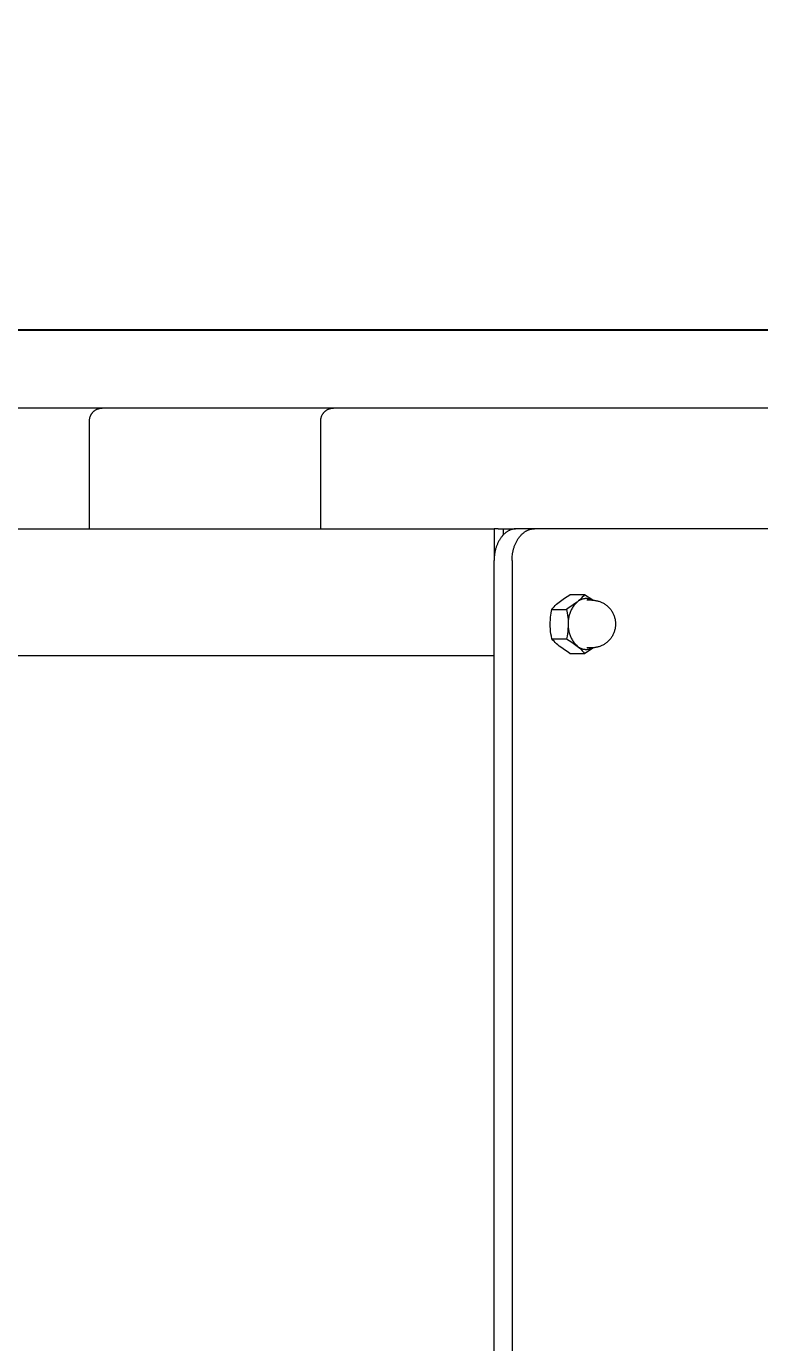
# Model space of a CAD drawing. Header units: inches. Extents: x -14 to 184, y -4 to 134.
# Drawn here: x 53.97 to 63.06, y 117.48 to 133.81 of the extents above; entities that cross this region are included whole.
import ezdxf

# ---------------------------------------------------------------- set-up
doc = ezdxf.new("R2010")
doc.units = ezdxf.units.IN
doc.layers.add('ZANO_R', color=7, linetype='Continuous', lineweight=0)
doc.layers.add('ZANO_W', color=1, linetype='Continuous', lineweight=0)
doc.styles.get("Standard").update_dxf_attribs({"font": 'arial.ttf'})
doc.dimstyles.new('amerykanie', dxfattribs={"dimtxt": 50, "dimasz": 50, "dimexe": 0.5, "dimexo": 0.5, "dimgap": 1, "dimtad": 1, "dimdec": 0, "dimzin": 0, "dimlunit": 5, "dimtxsty": 'Standard', "dimcen": 0.09, "dimclrd": 1, "dimclre": 1, "dimclrt": 1, "dimazin": 0, "dimtfac": 1, "dimtdec": 0, "dimtmove": 0, "dimatfit": 3, "dimfxl": 1, "dimtzin": 0, "dimarcsym": 1})

# ---------------------------------------------------------------- blocks, each defined once
blk = doc.blocks.new('*D381')
at = {"layer": 'ZANO_W', "color": 1, "lineweight": -2}
for p, q in [((-4.137, 129.414), (-4.137, 130.542)), ((72.452, 129.435), (72.452, 130.542)), ((-3.137, 130.042), (71.452, 130.042))]:
    blk.add_line(p, q, dxfattribs=at)
at = {"layer": 'ZANO_W', "color": 1}
for points in [[(-3.137, 130.208), (-3.137, 129.875), (-4.137, 130.042)], [(71.452, 129.875), (71.452, 130.208), (72.452, 130.042)]]:
    blk.add_solid(points, dxfattribs=at)
at = {"layer": 'ZANO_W', "color": 1, "insert": (34.158, 131.382), "char_height": 1.625, "attachment_point": 5}
blk.add_mtext('76 9/16', dxfattribs=at)

msp = doc.modelspace()

# ---------------------------------------------------------------- linework, layer by layer
at = {"layer": 'ZANO_R'}
for p, q in [((54.33422, 129.07141), (51.83468, 129.07141)), ((54.90389, 129.07141), (54.33422, 129.07141)), ((54.75328, 128.94069), (54.75428, 128.94597)), ((54.75428, 128.94597), (54.75546, 128.95121)), ((54.75546, 128.95121), (54.75683, 128.95642)), ((54.75683, 128.95642), (54.75836, 128.96157)), ((54.75836, 128.96157), (54.76008, 128.96666)), ((54.76008, 128.96666), (54.76197, 128.9717)), ((54.76197, 128.9717), (54.76402, 128.97667)), ((54.76402, 128.97667), (54.76625, 128.98156)), ((54.76625, 128.98156), (54.76864, 128.98638)), ((54.76864, 128.98638), (54.7712, 128.99111)), ((54.7712, 128.99111), (54.77391, 128.99575)), ((54.77391, 128.99575), (54.77678, 129.0003)), ((54.77678, 129.0003), (54.77981, 129.00474)), ((54.77981, 129.00474), (54.78299, 129.00908)), ((54.78299, 129.00908), (54.78631, 129.01331)), ((54.78631, 129.01331), (54.78977, 129.01742)), ((54.78977, 129.01742), (54.79337, 129.02142)), ((54.79337, 129.02142), (54.79711, 129.02528)), ((54.79711, 129.02528), (54.80098, 129.02902)), ((54.80098, 129.02902), (54.80497, 129.03262)), ((54.80497, 129.03262), (54.80908, 129.03609)), ((54.80908, 129.03609), (54.81331, 129.03941)), ((54.81331, 129.03941), (54.81765, 129.04258)), ((54.81765, 129.04258), (54.8221, 129.04561)), ((54.8221, 129.04561), (54.82664, 129.04848)), ((54.82664, 129.04848), (54.83128, 129.0512)), ((54.83128, 129.0512), (54.83602, 129.05375)), ((54.83602, 129.05375), (54.84083, 129.05614)), ((54.84083, 129.05614), (54.84573, 129.05837)), ((54.84573, 129.05837), (54.85069, 129.06043)), ((54.85069, 129.06043), (54.85573, 129.06232)), ((54.85573, 129.06232), (54.86083, 129.06403)), ((54.86083, 129.06403), (54.86598, 129.06557)), ((54.86598, 129.06557), (54.87118, 129.06693)), ((54.87118, 129.06693), (54.87643, 129.06811)), ((54.87643, 129.06811), (54.88171, 129.06912)), ((54.88171, 129.06912), (54.88702, 129.06994)), ((54.88702, 129.06994), (54.89236, 129.07058)), ((54.89236, 129.07058), (54.89772, 129.07104)), ((54.89772, 129.07104), (54.90309, 129.07132)), ((54.90309, 129.07132), (54.90847, 129.07141)), ((57.24441, 129.07141), (54.90847, 129.07141)), ((57.77204, 129.07141), (57.24441, 129.07141)), ((57.62186, 128.94069), (57.62287, 128.94597)), ((57.62287, 128.94597), (57.62405, 128.95121)), ((57.62405, 128.95121), (57.62541, 128.95642)), ((57.62541, 128.95642), (57.62695, 128.96157)), ((57.62695, 128.96157), (57.62867, 128.96666)), ((57.62867, 128.96666), (57.63055, 128.9717)), ((57.63055, 128.9717), (57.63261, 128.97667)), ((57.63261, 128.97667), (57.63484, 128.98156)), ((57.63484, 128.98156), (57.63723, 128.98638)), ((57.63723, 128.98638), (57.63978, 128.99111)), ((57.63978, 128.99111), (57.6425, 128.99575)), ((57.6425, 128.99575), (57.64537, 129.0003)), ((57.64537, 129.0003), (57.6484, 129.00474)), ((57.6484, 129.00474), (57.65157, 129.00908)), ((57.65157, 129.00908), (57.65489, 129.01331)), ((57.65489, 129.01331), (57.65836, 129.01742)), ((57.65836, 129.01742), (57.66196, 129.02142)), ((57.66196, 129.02142), (57.6657, 129.02528)), ((57.6657, 129.02528), (57.66956, 129.02902)), ((57.66956, 129.02902), (57.67356, 129.03262)), ((57.67356, 129.03262), (57.67767, 129.03609)), ((57.67767, 129.03609), (57.6819, 129.03941)), ((57.6819, 129.03941), (57.68624, 129.04258)), ((57.68624, 129.04258), (57.69068, 129.04561)), ((57.69068, 129.04561), (57.69523, 129.04848)), ((57.69523, 129.04848), (57.69987, 129.0512)), ((57.69987, 129.0512), (57.7046, 129.05375)), ((57.7046, 129.05375), (57.70942, 129.05614)), ((57.70942, 129.05614), (57.71431, 129.05837)), ((57.71431, 129.05837), (57.71928, 129.06043)), ((57.71928, 129.06043), (57.72432, 129.06232)), ((57.72432, 129.06232), (57.72941, 129.06403)), ((57.72941, 129.06403), (57.73457, 129.06557)), ((57.73457, 129.06557), (57.73977, 129.06693)), ((57.73977, 129.06693), (57.74501, 129.06811)), ((57.74501, 129.06811), (57.7503, 129.06912)), ((57.7503, 129.06912), (57.75561, 129.06994)), ((57.75561, 129.06994), (57.76095, 129.07058)), ((57.76095, 129.07058), (57.76631, 129.07104)), ((57.76631, 129.07104), (57.77168, 129.07132)), ((57.77168, 129.07132), (57.77705, 129.07141)), ((59.9263, 129.07141), (57.77705, 129.07141)), ((72.29642, 129.07141), (59.9263, 129.07141)), ((54.75099, 128.91393), (54.75108, 128.9193)), ((54.75099, 127.57534), (54.75099, 128.91393)), ((54.75108, 128.9193), (54.75135, 128.92467)), ((54.75135, 128.92467), (54.75181, 128.93003)), ((54.75181, 128.93003), (54.75245, 128.93537)), ((54.75245, 128.93537), (54.75328, 128.94069)), ((57.61957, 128.91393), (57.61966, 128.9193)), ((57.61957, 127.57534), (57.61957, 128.91393)), ((57.61966, 128.9193), (57.61994, 128.92467)), ((57.61994, 128.92467), (57.6204, 128.93003)), ((57.6204, 128.93003), (57.62104, 128.93537)), ((57.62104, 128.93537), (57.62186, 128.94069)), ((8.54654, 127.57534), (59.77003, 127.57534)), ((59.77003, 127.57534), (59.77003, 127.18164)), ((59.7771, 127.57534), (59.77003, 127.57534)), ((59.8194, 127.57534), (59.7771, 127.57534)), ((59.8194, 127.57534), (60.03716, 127.57534)), ((59.86454, 127.47724), (59.85928, 127.47052)), ((59.86992, 127.48376), (59.86454, 127.47724)), ((59.87541, 127.49008), (59.86992, 127.48376)), ((59.881, 127.49619), (59.87541, 127.49008)), ((59.88669, 127.50208), (59.881, 127.49619)), ((59.88139, 127.57534), (59.88139, 127.4966)), ((59.89247, 127.50776), (59.88669, 127.50208)), ((59.89833, 127.51322), (59.89247, 127.50776)), ((59.90427, 127.51846), (59.89833, 127.51322)), ((59.91029, 127.52346), (59.90427, 127.51846)), ((59.91637, 127.52824), (59.91029, 127.52346)), ((59.92252, 127.53278), (59.91637, 127.52824)), ((59.92871, 127.53709), (59.92252, 127.53278)), ((59.93496, 127.54116), (59.92871, 127.53709)), ((59.94124, 127.54499), (59.93496, 127.54116)), ((59.94756, 127.54859), (59.94124, 127.54499)), ((59.9539, 127.55196), (59.94756, 127.54859)), ((59.96027, 127.55508), (59.9539, 127.55196)), ((59.96665, 127.55798), (59.96027, 127.55508)), ((59.97304, 127.56064), (59.96665, 127.55798)), ((59.97943, 127.56306), (59.97304, 127.56064)), ((59.98582, 127.56526), (59.97943, 127.56306)), ((59.99221, 127.56723), (59.98582, 127.56526)), ((59.99857, 127.56898), (59.99221, 127.56723)), ((60.00492, 127.57051), (59.99857, 127.56898)), ((60.01125, 127.57182), (60.00492, 127.57051)), ((60.01754, 127.57292), (60.01125, 127.57182)), ((60.02381, 127.5738), (60.01754, 127.57292)), ((60.03003, 127.57448), (60.02381, 127.5738)), ((60.03621, 127.57497), (60.03003, 127.57448)), ((60.04234, 127.57525), (60.03621, 127.57497)), ((60.18363, 127.57534), (60.03716, 127.57534)), ((60.04842, 127.57534), (60.04234, 127.57525)), ((60.07945, 127.46715), (60.08473, 127.47406)), ((60.08473, 127.47406), (60.09014, 127.48078)), ((60.09014, 127.48078), (60.09567, 127.4873)), ((60.09567, 127.4873), (60.1013, 127.49359)), ((60.1013, 127.49359), (60.10704, 127.49968)), ((60.10704, 127.49968), (60.11287, 127.50554)), ((60.11287, 127.50554), (60.1188, 127.51117)), ((60.1188, 127.51117), (60.12481, 127.51657)), ((60.12481, 127.51657), (60.13089, 127.52174)), ((60.13089, 127.52174), (60.13705, 127.52667)), ((60.13705, 127.52667), (60.14327, 127.53136)), ((60.14327, 127.53136), (60.14955, 127.53581)), ((60.14955, 127.53581), (60.15588, 127.54002)), ((60.15588, 127.54002), (60.16225, 127.54398)), ((60.16225, 127.54398), (60.16866, 127.5477)), ((60.16866, 127.5477), (60.1751, 127.55118)), ((60.1751, 127.55118), (60.18156, 127.55441)), ((60.18156, 127.55441), (60.18804, 127.5574)), ((60.27113, 127.57534), (60.18363, 127.57534)), ((60.18804, 127.5574), (60.19453, 127.56015)), ((60.19453, 127.56015), (60.20103, 127.56266)), ((60.20103, 127.56266), (60.20752, 127.56493)), ((60.20752, 127.56493), (60.21401, 127.56697)), ((60.21401, 127.56697), (60.22048, 127.56877)), ((60.22048, 127.56877), (60.22693, 127.57035)), ((60.22693, 127.57035), (60.23336, 127.5717)), ((60.23336, 127.5717), (60.23976, 127.57284)), ((60.23976, 127.57284), (60.24612, 127.57375)), ((60.24612, 127.57375), (60.25244, 127.57446)), ((60.25244, 127.57446), (60.25872, 127.57495)), ((60.25872, 127.57495), (60.26496, 127.57525)), ((60.26496, 127.57525), (60.27113, 127.57534)), ((72.24184, 127.57534), (60.27113, 127.57534)), ((59.78661, 127.31546), (59.7844, 127.30646)), ((59.78899, 127.32443), (59.78661, 127.31546)), ((59.79154, 127.33337), (59.78899, 127.32443)), ((59.79425, 127.34225), (59.79154, 127.33337)), ((59.79713, 127.35108), (59.79425, 127.34225)), ((59.80018, 127.35984), (59.79713, 127.35108)), ((59.8034, 127.36853), (59.80018, 127.35984)), ((59.80678, 127.37713), (59.8034, 127.36853)), ((59.81032, 127.38564), (59.80678, 127.37713)), ((59.81402, 127.39404), (59.81032, 127.38564)), ((59.81788, 127.40233), (59.81402, 127.39404)), ((59.8219, 127.4105), (59.81788, 127.40233)), ((59.82608, 127.41855), (59.8219, 127.4105)), ((59.8304, 127.42645), (59.82608, 127.41855)), ((59.83487, 127.43421), (59.8304, 127.42645)), ((59.83948, 127.44181), (59.83487, 127.43421)), ((59.84423, 127.44925), (59.83948, 127.44181)), ((59.84912, 127.45652), (59.84423, 127.44925)), ((59.85414, 127.46361), (59.84912, 127.45652)), ((59.85928, 127.47052), (59.85414, 127.46361)), ((60.00755, 127.30832), (60.00983, 127.31746)), ((60.00983, 127.31746), (60.01229, 127.32656)), ((60.01229, 127.32656), (60.01492, 127.33563)), ((60.01492, 127.33563), (60.01772, 127.34464)), ((60.01772, 127.34464), (60.0207, 127.35359)), ((60.0207, 127.35359), (60.02385, 127.36247)), ((60.02385, 127.36247), (60.02716, 127.37127)), ((60.02716, 127.37127), (60.03065, 127.37997)), ((60.03065, 127.37997), (60.0343, 127.38858)), ((60.0343, 127.38858), (60.03812, 127.39708)), ((60.03812, 127.39708), (60.04211, 127.40546)), ((60.04211, 127.40546), (60.04625, 127.41371)), ((60.04625, 127.41371), (60.05055, 127.42183)), ((60.05055, 127.42183), (60.05501, 127.42979)), ((60.05501, 127.42979), (60.05961, 127.43761)), ((60.05961, 127.43761), (60.06436, 127.44526)), ((60.06436, 127.44526), (60.06925, 127.45273)), ((60.06925, 127.45273), (60.07428, 127.46003)), ((60.07428, 127.46003), (60.07945, 127.46715)), ((59.77003, 111.66983), (59.77003, 127.18164)), ((59.77065, 127.2078), (59.7701, 127.19038)), ((59.77176, 127.22546), (59.77065, 127.2078)), ((59.77347, 127.2433), (59.77176, 127.22546)), ((59.77579, 127.26129), (59.77347, 127.2433)), ((59.77874, 127.27935), (59.77579, 127.26129)), ((59.78046, 127.2884), (59.77874, 127.27935)), ((59.78235, 127.29743), (59.78046, 127.2884)), ((59.7844, 127.30646), (59.78235, 127.29743)), ((59.99275, 127.18164), (59.99302, 127.1992)), ((59.99275, 127.18164), (59.99275, 111.66983)), ((59.99302, 127.1992), (59.99387, 127.21702)), ((59.99387, 127.21702), (59.99532, 127.23507)), ((59.99532, 127.23507), (59.99739, 127.25328)), ((59.99739, 127.25328), (60.00011, 127.27161)), ((60.00011, 127.27161), (60.00172, 127.28079)), ((60.00172, 127.28079), (60.00349, 127.28997)), ((60.00349, 127.28997), (60.00544, 127.29915)), ((60.00544, 127.29915), (60.00755, 127.30832)), ((60.56085, 126.65319), (60.57736, 126.66701)), ((60.57736, 126.66701), (60.60901, 126.69137)), ((60.60901, 126.69137), (60.64146, 126.71467)), ((60.64146, 126.71467), (60.67467, 126.73686)), ((60.67467, 126.73686), (60.70861, 126.75793)), ((60.89154, 126.75793), (60.70861, 126.75793)), ((60.80007, 126.66701), (60.76842, 126.64264)), ((60.79137, 126.65853), (60.78296, 126.64976)), ((60.80007, 126.66701), (60.79137, 126.65853)), ((60.81659, 126.68082), (60.80007, 126.66701)), ((60.80447, 126.67078), (60.80007, 126.66701)), ((60.80899, 126.67439), (60.80447, 126.67078)), ((60.81364, 126.67785), (60.80899, 126.67439)), ((60.8184, 126.68114), (60.81364, 126.67785)), ((60.83262, 126.6952), (60.81659, 126.68082)), ((60.82327, 126.68427), (60.8184, 126.68114)), ((60.82825, 126.68722), (60.82327, 126.68427)), ((60.83333, 126.69), (60.82825, 126.68722)), ((60.84815, 126.71011), (60.83262, 126.6952)), ((60.83851, 126.6926), (60.83333, 126.69)), ((60.84377, 126.69502), (60.83851, 126.6926)), ((60.84911, 126.69725), (60.84377, 126.69502)), ((60.86315, 126.72555), (60.84815, 126.71011)), ((60.85453, 126.6993), (60.84911, 126.69725)), ((60.86001, 126.70116), (60.85453, 126.6993)), ((60.86556, 126.70282), (60.86001, 126.70116)), ((60.87762, 126.7415), (60.86315, 126.72555)), ((60.87116, 126.70429), (60.86556, 126.70282)), ((60.87681, 126.70557), (60.87116, 126.70429)), ((60.88249, 126.70665), (60.87681, 126.70557)), ((60.89154, 126.75793), (60.87762, 126.7415)), ((60.88822, 126.70753), (60.88249, 126.70665)), ((60.89397, 126.70821), (60.88822, 126.70753)), ((60.99431, 126.68922), (60.89154, 126.75793)), ((60.89974, 126.70869), (60.89397, 126.70821)), ((60.90552, 126.70897), (60.89974, 126.70869)), ((60.91131, 126.70905), (60.90552, 126.70897)), ((60.9171, 126.70893), (60.91131, 126.70905)), ((60.92288, 126.7086), (60.9171, 126.70893)), ((60.98103, 126.68952), (60.91839, 126.68952)), ((60.92865, 126.70808), (60.92288, 126.7086)), ((60.93439, 126.70736), (60.92865, 126.70808)), ((60.94011, 126.70643), (60.93439, 126.70736)), ((60.94579, 126.70531), (60.94011, 126.70643)), ((60.95143, 126.70399), (60.94579, 126.70531)), ((60.95702, 126.70247), (60.95143, 126.70399)), ((60.96255, 126.70077), (60.95702, 126.70247)), ((60.96802, 126.69887), (60.96255, 126.70077)), ((60.97342, 126.69678), (60.96802, 126.69887)), ((60.97874, 126.6945), (60.97342, 126.69678)), ((60.98399, 126.69205), (60.97874, 126.6945)), ((60.98103, 126.68952), (60.99111, 126.68935)), ((60.98914, 126.68941), (60.98399, 126.69205)), ((60.99111, 126.68935), (61.00118, 126.68883)), ((61.00118, 126.68883), (61.01122, 126.68797)), ((61.01122, 126.68797), (61.02123, 126.68677)), ((61.02123, 126.68677), (61.0312, 126.68522)), ((61.0312, 126.68522), (61.0411, 126.68334)), ((61.0411, 126.68334), (61.05094, 126.68112)), ((61.05094, 126.68112), (61.06069, 126.67857)), ((61.06069, 126.67857), (61.07035, 126.67568)), ((61.07035, 126.67568), (61.07991, 126.67247)), ((61.07991, 126.67247), (61.08935, 126.66893)), ((61.08935, 126.66893), (61.09866, 126.66507)), ((61.09866, 126.66507), (61.10784, 126.6609)), ((61.10784, 126.6609), (61.11687, 126.65641)), ((60.47124, 126.48504), (60.47279, 126.49789)), ((60.47279, 126.49789), (60.47283, 126.49823)), ((60.47283, 126.49823), (60.47771, 126.53167)), ((60.47771, 126.53167), (60.48159, 126.55392)), ((60.48159, 126.55392), (60.4859, 126.57608)), ((60.4859, 126.57608), (60.49981, 126.59252)), ((60.4859, 126.57608), (60.66883, 126.57608)), ((60.49981, 126.59252), (60.51428, 126.60846)), ((60.51428, 126.60846), (60.52929, 126.6239)), ((60.52929, 126.6239), (60.54482, 126.63882)), ((60.54482, 126.63882), (60.56085, 126.65319)), ((60.70276, 126.59715), (60.66883, 126.57608)), ((60.66883, 126.57608), (60.67314, 126.55392)), ((60.67314, 126.55392), (60.67701, 126.53167)), ((60.67701, 126.53167), (60.68114, 126.50436)), ((60.68114, 126.50436), (60.68438, 126.47694)), ((60.70106, 126.50248), (60.69805, 126.49071)), ((60.70447, 126.51415), (60.70106, 126.50248)), ((60.73597, 126.61935), (60.70276, 126.59715)), ((60.70829, 126.52568), (60.70447, 126.51415)), ((60.71249, 126.53709), (60.70829, 126.52568)), ((60.71708, 126.54834), (60.71249, 126.53709)), ((60.72206, 126.55942), (60.71708, 126.54834)), ((60.72741, 126.57033), (60.72206, 126.55942)), ((60.73314, 126.58105), (60.72741, 126.57033)), ((60.73922, 126.59157), (60.73314, 126.58105)), ((60.76842, 126.64264), (60.73597, 126.61935)), ((60.74567, 126.60187), (60.73922, 126.59157)), ((60.75246, 126.61195), (60.74567, 126.60187)), ((60.75959, 126.62179), (60.75246, 126.61195)), ((60.76706, 126.63138), (60.75959, 126.62179)), ((60.77485, 126.6407), (60.76706, 126.63138)), ((60.78296, 126.64976), (60.77485, 126.6407)), ((61.11687, 126.65641), (61.12574, 126.65162)), ((61.12574, 126.65162), (61.13445, 126.64653)), ((61.13445, 126.64653), (61.14297, 126.64115)), ((61.14297, 126.64115), (61.1513, 126.63547)), ((61.1513, 126.63547), (61.15944, 126.62952)), ((61.15944, 126.62952), (61.16737, 126.62329)), ((61.16737, 126.62329), (61.17508, 126.6168)), ((61.17508, 126.6168), (61.18257, 126.61004)), ((61.18257, 126.61004), (61.18982, 126.60303)), ((61.18982, 126.60303), (61.19682, 126.59578)), ((61.19682, 126.59578), (61.20358, 126.5883)), ((61.20358, 126.5883), (61.21007, 126.58059)), ((61.21007, 126.58059), (61.2163, 126.57266)), ((61.2163, 126.57266), (61.22226, 126.56452)), ((61.22226, 126.56452), (61.22793, 126.55619)), ((61.22793, 126.55619), (61.23331, 126.54766)), ((61.23331, 126.54766), (61.23841, 126.53896)), ((61.23841, 126.53896), (61.2432, 126.53009)), ((61.2432, 126.53009), (61.24768, 126.52106)), ((61.24768, 126.52106), (61.25186, 126.51188)), ((61.25186, 126.51188), (61.25571, 126.50257)), ((61.25571, 126.50257), (61.25925, 126.49312)), ((60.46601, 126.39424), (60.46616, 126.40929)), ((60.46674, 126.36371), (60.46601, 126.39424)), ((60.46615, 126.40929), (60.46635, 126.41737)), ((60.46636, 126.41737), (60.4674, 126.44052)), ((60.46851, 126.33322), (60.46674, 126.36371)), ((60.4674, 126.44052), (60.4691, 126.46363)), ((60.47132, 126.30281), (60.46851, 126.33322)), ((60.46909, 126.46363), (60.46996, 126.47299)), ((60.46997, 126.47299), (60.47018, 126.47511)), ((60.47018, 126.47512), (60.47124, 126.48504)), ((60.68621, 126.33322), (60.68341, 126.30281)), ((60.68438, 126.47694), (60.68673, 126.44943)), ((60.68798, 126.36371), (60.68621, 126.33322)), ((60.68673, 126.44943), (60.68817, 126.42185)), ((60.68872, 126.39424), (60.68798, 126.36371)), ((60.68817, 126.42185), (60.68872, 126.39424)), ((60.68856, 126.41854), (60.68843, 126.40639)), ((60.68843, 126.40639), (60.68872, 126.39424)), ((60.68872, 126.39424), (60.68843, 126.38209)), ((60.68843, 126.38209), (60.68856, 126.36994)), ((60.68911, 126.43068), (60.68856, 126.41854)), ((60.68856, 126.36994), (60.68911, 126.3578)), ((60.69007, 126.4428), (60.68911, 126.43068)), ((60.68911, 126.3578), (60.69007, 126.34569)), ((60.69145, 126.45487), (60.69007, 126.4428)), ((60.69007, 126.34569), (60.69145, 126.33361)), ((60.69324, 126.46689), (60.69145, 126.45487)), ((60.69145, 126.33361), (60.69324, 126.32159)), ((60.69544, 126.47884), (60.69324, 126.46689)), ((60.69805, 126.49071), (60.69544, 126.47884)), ((61.25925, 126.49312), (61.26247, 126.48357)), ((61.26247, 126.48357), (61.26535, 126.47391)), ((61.26535, 126.47391), (61.26791, 126.46415)), ((61.26791, 126.46415), (61.27012, 126.45432)), ((61.27012, 126.33417), (61.26791, 126.32433)), ((61.27012, 126.45432), (61.27201, 126.44441)), ((61.27201, 126.34407), (61.27012, 126.33417)), ((61.27201, 126.44441), (61.27355, 126.43445)), ((61.27355, 126.35404), (61.27201, 126.34407)), ((61.27355, 126.43445), (61.27475, 126.42444)), ((61.27475, 126.36405), (61.27355, 126.35404)), ((61.27475, 126.42444), (61.27561, 126.41439)), ((61.27561, 126.37409), (61.27475, 126.36405)), ((61.27561, 126.41439), (61.27613, 126.40432)), ((61.27613, 126.38416), (61.27561, 126.37409)), ((61.27613, 126.40432), (61.2763, 126.39424)), ((61.2763, 126.39424), (61.27613, 126.38416)), ((60.47515, 126.27252), (60.47132, 126.30281)), ((60.48001, 126.24237), (60.47515, 126.27252)), ((60.4859, 126.2124), (60.48001, 126.24237)), ((60.49981, 126.19597), (60.4859, 126.2124)), ((60.4859, 126.2124), (60.66883, 126.2124)), ((60.51428, 126.18002), (60.49981, 126.19597)), ((60.52929, 126.16458), (60.51428, 126.18002)), ((60.67471, 126.24237), (60.66883, 126.2124)), ((60.66883, 126.2124), (60.70276, 126.19133)), ((60.67957, 126.27252), (60.67471, 126.24237)), ((60.68341, 126.30281), (60.67957, 126.27252)), ((60.69324, 126.32159), (60.69544, 126.30964)), ((60.69544, 126.30964), (60.69805, 126.29777)), ((60.69805, 126.29777), (60.70106, 126.286)), ((60.70106, 126.286), (60.70447, 126.27434)), ((60.70276, 126.19133), (60.73597, 126.16914)), ((60.70447, 126.27434), (60.70829, 126.2628)), ((60.70829, 126.2628), (60.71249, 126.2514)), ((60.71249, 126.2514), (60.71708, 126.24015)), ((60.71708, 126.24015), (60.72206, 126.22906)), ((60.72206, 126.22906), (60.72741, 126.21815)), ((60.72741, 126.21815), (60.73314, 126.20743)), ((60.73314, 126.20743), (60.73922, 126.19691)), ((60.73597, 126.16914), (60.76842, 126.14585)), ((60.73922, 126.19691), (60.74567, 126.18661)), ((60.74567, 126.18661), (60.75246, 126.17653)), ((60.75246, 126.17653), (60.75959, 126.1667)), ((61.17508, 126.17169), (61.16737, 126.16519)), ((61.18257, 126.17844), (61.17508, 126.17169)), ((61.18982, 126.18545), (61.18257, 126.17844)), ((61.19682, 126.1927), (61.18982, 126.18545)), ((61.20358, 126.20019), (61.19682, 126.1927)), ((61.21007, 126.2079), (61.20358, 126.20019)), ((61.2163, 126.21583), (61.21007, 126.2079)), ((61.22226, 126.22396), (61.2163, 126.21583)), ((61.22793, 126.2323), (61.22226, 126.22396)), ((61.23331, 126.24082), (61.22793, 126.2323)), ((61.23841, 126.24952), (61.23331, 126.24082)), ((61.2432, 126.2584), (61.23841, 126.24952)), ((61.24768, 126.26743), (61.2432, 126.2584)), ((61.25186, 126.2766), (61.24768, 126.26743)), ((61.25571, 126.28592), (61.25186, 126.2766)), ((61.25925, 126.29536), (61.25571, 126.28592)), ((61.26247, 126.30492), (61.25925, 126.29536)), ((61.26535, 126.31458), (61.26247, 126.30492)), ((61.26791, 126.32433), (61.26535, 126.31458)), ((60.54482, 126.14967), (60.52929, 126.16458)), ((60.56085, 126.13529), (60.54482, 126.14967)), ((60.57736, 126.12148), (60.56085, 126.13529)), ((60.60901, 126.09711), (60.57736, 126.12148)), ((60.64146, 126.07382), (60.60901, 126.09711)), ((60.67467, 126.05163), (60.64146, 126.07382)), ((60.70861, 126.03056), (60.67467, 126.05163)), ((60.70861, 126.03056), (60.89154, 126.03056)), ((60.75959, 126.1667), (60.76706, 126.15711)), ((60.76706, 126.15711), (60.77485, 126.14778)), ((60.76842, 126.14585), (60.80007, 126.12148)), ((60.77485, 126.14778), (60.78296, 126.13873)), ((60.78296, 126.13873), (60.79137, 126.12996)), ((60.79137, 126.12996), (60.80007, 126.12148)), ((60.80007, 126.12148), (60.80447, 126.11771)), ((60.80007, 126.12148), (60.81659, 126.10766)), ((60.80447, 126.11771), (60.80899, 126.11409)), ((60.80899, 126.11409), (60.81364, 126.11064)), ((60.81364, 126.11064), (60.8184, 126.10734)), ((60.81659, 126.10766), (60.83262, 126.09329)), ((60.8184, 126.10734), (60.82327, 126.10422)), ((60.82327, 126.10422), (60.82825, 126.10127)), ((60.82825, 126.10127), (60.83333, 126.09849)), ((60.83262, 126.09329), (60.84815, 126.07837)), ((60.83333, 126.09849), (60.83851, 126.09589)), ((60.83851, 126.09589), (60.84377, 126.09347)), ((60.84377, 126.09347), (60.84911, 126.09123)), ((60.84815, 126.07837), (60.86315, 126.06293)), ((60.84911, 126.09123), (60.85453, 126.08919)), ((60.85453, 126.08919), (60.86001, 126.08733)), ((60.86001, 126.08733), (60.86556, 126.08566)), ((60.86315, 126.06293), (60.87762, 126.04699)), ((60.86556, 126.08566), (60.87116, 126.08419)), ((60.87116, 126.08419), (60.87681, 126.08291)), ((60.87681, 126.08291), (60.88249, 126.08184)), ((60.87762, 126.04699), (60.89154, 126.03056)), ((60.88249, 126.08184), (60.88822, 126.08095)), ((60.88822, 126.08095), (60.89397, 126.08027)), ((60.89154, 126.03056), (60.9943, 126.09927)), ((60.89397, 126.08027), (60.89974, 126.07979)), ((60.89974, 126.07979), (60.90552, 126.07951)), ((60.90552, 126.07951), (60.91131, 126.07943)), ((60.91131, 126.07943), (60.9171, 126.07956)), ((60.9171, 126.07956), (60.92288, 126.07988)), ((60.98103, 126.09897), (60.91839, 126.09897)), ((60.92288, 126.07988), (60.92865, 126.0804)), ((60.92865, 126.0804), (60.93439, 126.08113)), ((60.93439, 126.08113), (60.94011, 126.08205)), ((60.94011, 126.08205), (60.94579, 126.08318)), ((60.94579, 126.08318), (60.95143, 126.0845)), ((60.95143, 126.0845), (60.95702, 126.08601)), ((60.95702, 126.08601), (60.96255, 126.08772)), ((60.96255, 126.08772), (60.96802, 126.08962)), ((60.96802, 126.08962), (60.97342, 126.09171)), ((60.97342, 126.09171), (60.97874, 126.09398)), ((60.97874, 126.09398), (60.98399, 126.09644)), ((60.99111, 126.09914), (60.98103, 126.09897)), ((60.98399, 126.09644), (60.98914, 126.09908)), ((61.00118, 126.09966), (60.99111, 126.09914)), ((61.01122, 126.10051), (61.00118, 126.09966)), ((61.02123, 126.10172), (61.01122, 126.10051)), ((61.0312, 126.10326), (61.02123, 126.10172)), ((61.0411, 126.10514), (61.0312, 126.10326)), ((61.05094, 126.10736), (61.0411, 126.10514)), ((61.06069, 126.10992), (61.05094, 126.10736)), ((61.07035, 126.1128), (61.06069, 126.10992)), ((61.07991, 126.11602), (61.07035, 126.1128)), ((61.08935, 126.11955), (61.07991, 126.11602)), ((61.09866, 126.12341), (61.08935, 126.11955)), ((61.10784, 126.12759), (61.09866, 126.12341)), ((61.11687, 126.13207), (61.10784, 126.12759)), ((61.12574, 126.13686), (61.11687, 126.13207)), ((61.13445, 126.14195), (61.12574, 126.13686)), ((61.14297, 126.14734), (61.13445, 126.14195)), ((61.1513, 126.15301), (61.14297, 126.14734)), ((61.15944, 126.15897), (61.1513, 126.15301)), ((61.16737, 126.16519), (61.15944, 126.15897)), ((59.77003, 126.00054), (8.54654, 126.00054))]:
    msp.add_line(p, q, dxfattribs=at)

# ---------------------------------------------------------------- dimensions: what is measured, and where the dimension line sits
at = {"layer": 'ZANO_W'}
dim = msp.add_linear_dim(base=(72.45243, 130.041731), p1=(-4.137324, 128.913928), p2=(72.45243, 128.935372), dimstyle='amerykanie', override={"dimtxt": 1.625, "dimasz": 1, "dimgap": 0.5, "dimdec": 4, "dimaunit": 1, "dimadec": 1, "dimtdec": 4, "dimtmove": 1, "dimfrac": 2}, dxfattribs=at)
dim.commit()
dim.dimension.update_dxf_attribs({"geometry": '*D381', "text_midpoint": (34.157553, 131.381942)})

doc.saveas('drawing.dxf')
